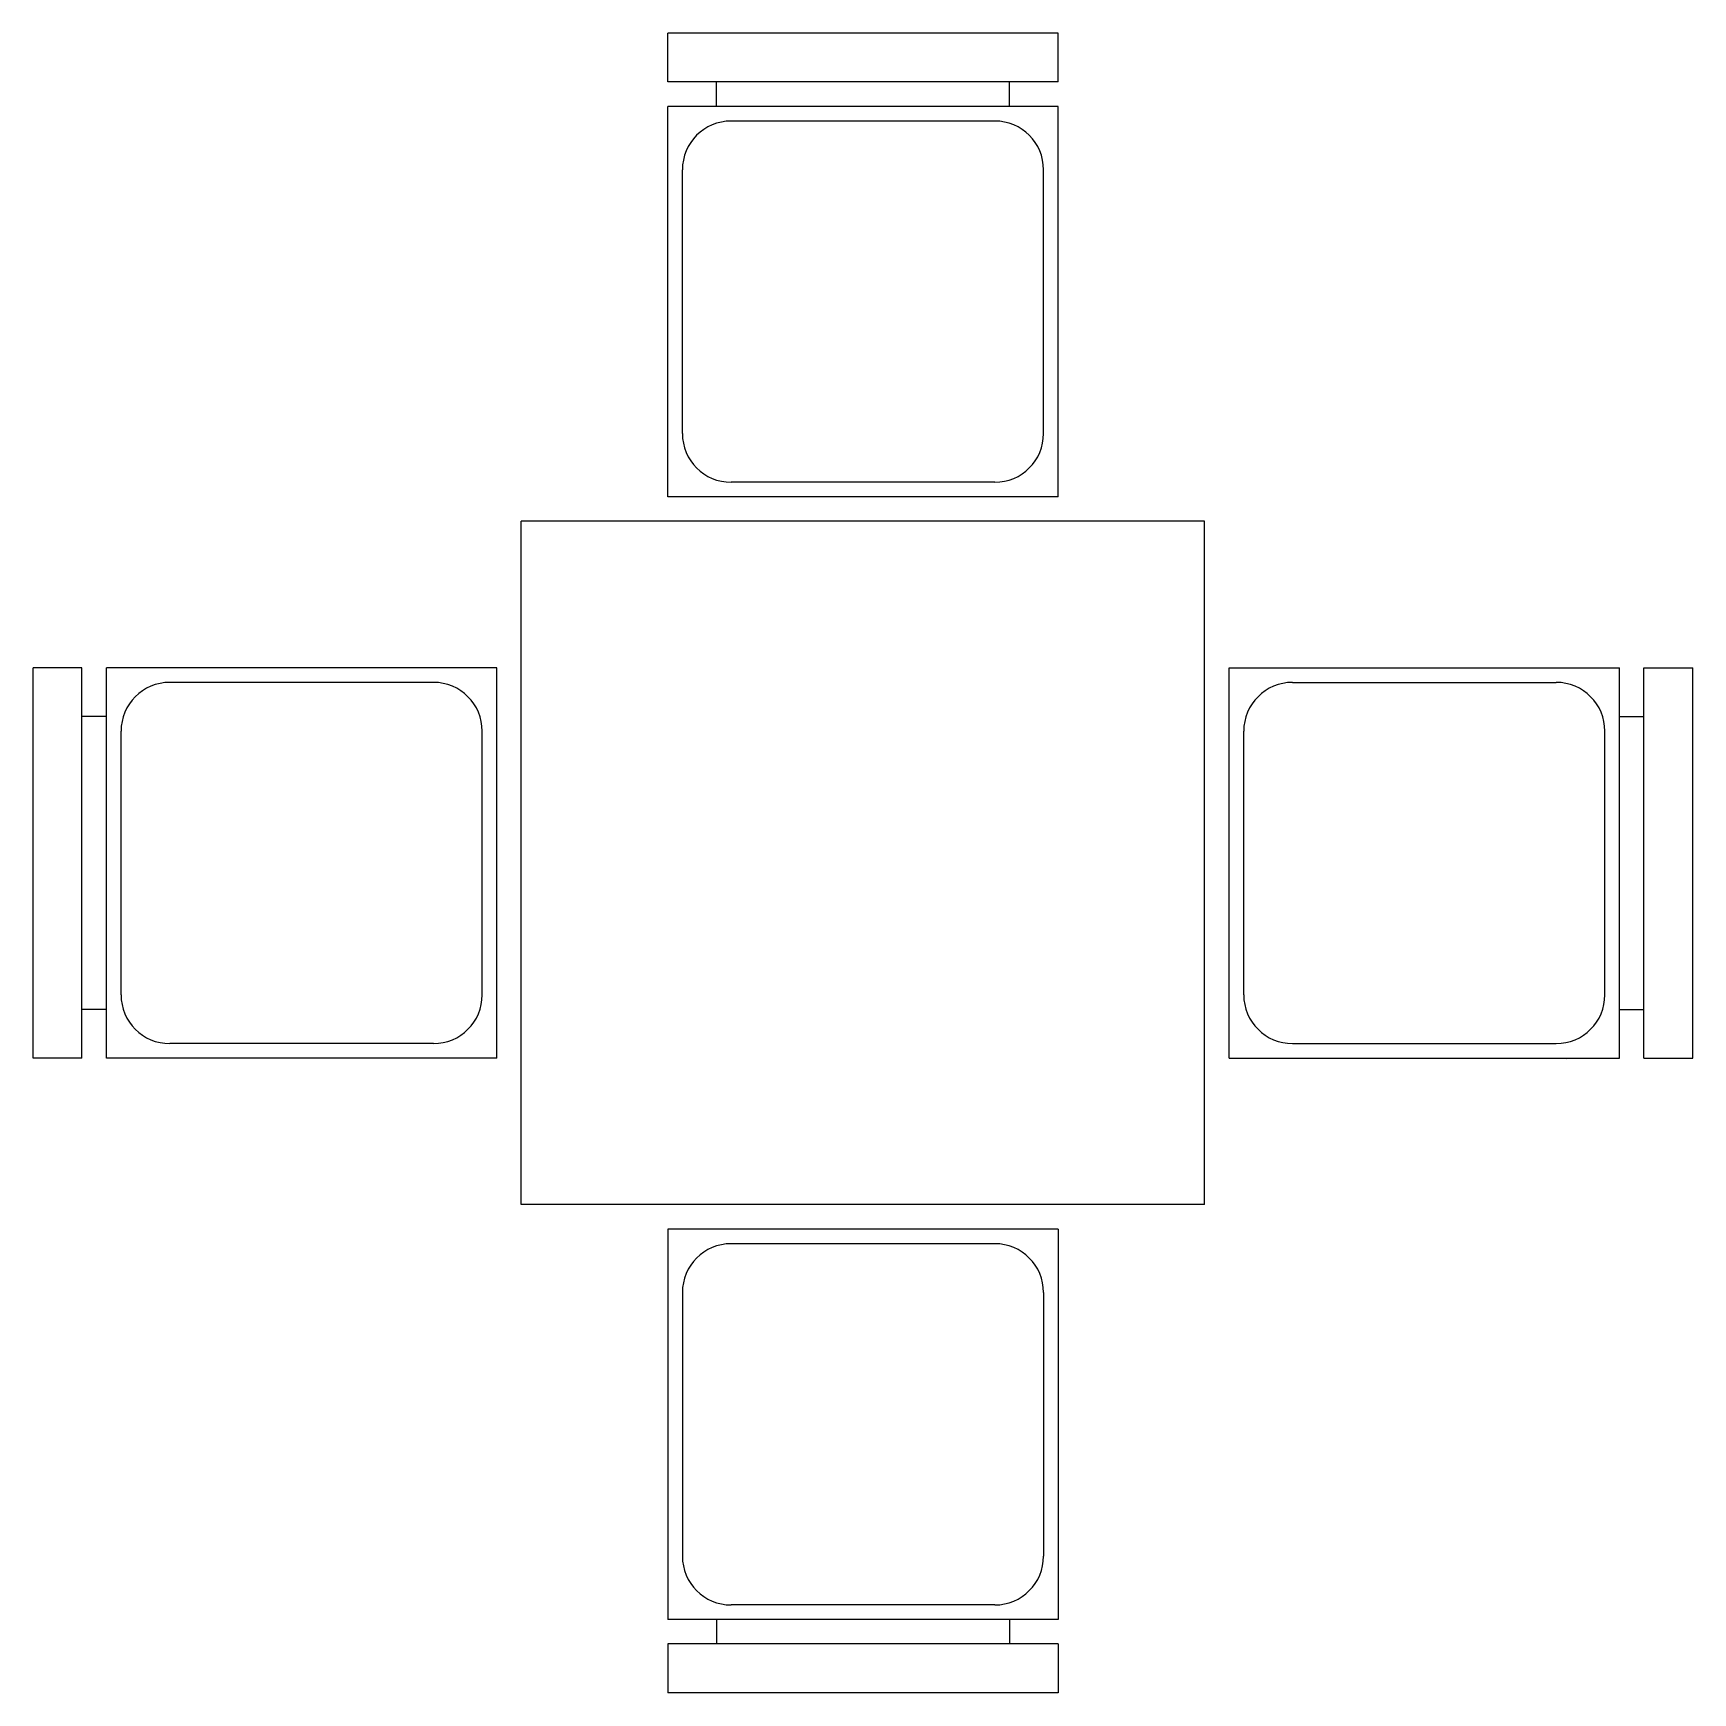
# Model space of a CAD drawing. Extents: x 266.78 to 268.48, y 175.36 to 177.06.
import ezdxf

# ---------------------------------------------------------------- set-up
doc = ezdxf.new("R2010")
doc.units = 0
doc.layers.get('0').update_dxf_attribs({"linetype": 'CONTINUOUS'})

msp = doc.modelspace()

# ---------------------------------------------------------------- linework, layer by layer
at = {"color": 0}
for p, q in [((267.8302, 177.0585), (267.4302, 177.0585)), ((267.4302, 177.0085), (267.4302, 177.0585)), ((267.8302, 177.0085), (267.8302, 177.0585)), ((267.8302, 177.0085), (267.4302, 177.0085)), ((267.4802, 176.9835), (267.4802, 177.0085)), ((267.7802, 176.9835), (267.7802, 177.0085)), ((267.4302, 176.5835), (267.4302, 176.9835)), ((267.8302, 176.9835), (267.4302, 176.9835)), ((267.8302, 176.5835), (267.8302, 176.9835)), ((267.7652, 176.9685), (267.4952, 176.9685)), ((267.4452, 176.6485), (267.4452, 176.9185)), ((267.8152, 176.6485), (267.8152, 176.9185)), ((267.7652, 176.5985), (267.4952, 176.5985)), ((267.8302, 176.5835), (267.4302, 176.5835)), ((267.2802, 175.8585), (267.2802, 176.5585)), ((267.9802, 176.5585), (267.2802, 176.5585)), ((267.9802, 175.8585), (267.9802, 176.5585)), ((266.7802, 176.0085), (266.7802, 176.4085)), ((266.8302, 176.4085), (266.7802, 176.4085)), ((266.8302, 176.0085), (266.8302, 176.4085)), ((266.8552, 176.0085), (266.8552, 176.4085)), ((267.2552, 176.4085), (266.8552, 176.4085)), ((267.1902, 176.3935), (266.9202, 176.3935)), ((267.2552, 176.0085), (267.2552, 176.4085)), ((268.0052, 176.0085), (268.0052, 176.4085)), ((268.0052, 176.4085), (268.4052, 176.4085)), ((268.0702, 176.3935), (268.3402, 176.3935)), ((268.4052, 176.0085), (268.4052, 176.4085)), ((268.4302, 176.0085), (268.4302, 176.4085)), ((268.4302, 176.4085), (268.4802, 176.4085)), ((268.4802, 176.0085), (268.4802, 176.4085)), ((266.8552, 176.3585), (266.8302, 176.3585)), ((268.4052, 176.3585), (268.4302, 176.3585)), ((266.8702, 176.0735), (266.8702, 176.3435)), ((267.2402, 176.0735), (267.2402, 176.3435)), ((268.0202, 176.0735), (268.0202, 176.3435)), ((268.3902, 176.0735), (268.3902, 176.3435)), ((266.8552, 176.0585), (266.8302, 176.0585)), ((268.4052, 176.0585), (268.4302, 176.0585)), ((267.1902, 176.0235), (266.9202, 176.0235)), ((268.0702, 176.0235), (268.3402, 176.0235)), ((266.8302, 176.0085), (266.7802, 176.0085)), ((267.2552, 176.0085), (266.8552, 176.0085)), ((268.0052, 176.0085), (268.4052, 176.0085)), ((268.3508, 176.008), (268.3513, 176.0085)), ((268.4302, 176.0085), (268.4802, 176.0085)), ((267.9802, 175.8585), (267.2802, 175.8585)), ((267.4302, 175.8335), (267.4302, 175.4335)), ((267.8302, 175.8335), (267.4302, 175.8335)), ((267.8302, 175.8335), (267.8302, 175.4335)), ((267.7652, 175.8185), (267.4952, 175.8185)), ((267.4452, 175.7685), (267.4452, 175.4985)), ((267.8152, 175.7685), (267.8152, 175.4985)), ((267.7652, 175.4485), (267.4952, 175.4485)), ((267.8302, 175.4335), (267.4302, 175.4335)), ((267.4802, 175.4335), (267.4802, 175.4085)), ((267.7802, 175.4335), (267.7802, 175.4085)), ((267.8302, 175.4085), (267.4302, 175.4085)), ((267.4302, 175.4085), (267.4302, 175.3585)), ((267.8302, 175.4085), (267.8302, 175.3585)), ((267.8302, 175.3585), (267.4302, 175.3585))]:
    msp.add_line(p, q, dxfattribs=at)
for centre, start, end in [((267.4952, 176.9185), 90, 180), ((267.7652, 176.9185), 360, 90), ((267.4952, 176.6485), 180, 270), ((267.7652, 176.6485), 270, 360), ((266.9202, 176.3435), 90, 180), ((267.1902, 176.3435), 360, 90), ((268.0702, 176.3435), 90, 180), ((268.3402, 176.3435), 360, 90), ((266.9202, 176.0735), 180, 270), ((267.1902, 176.0735), 270, 360), ((268.0702, 176.0735), 180, 270), ((268.3402, 176.0735), 270, 360), ((267.4952, 175.7685), 90, 180), ((267.7652, 175.7685), 360, 90), ((267.4952, 175.4985), 180, 270), ((267.7652, 175.4985), 270, 360)]:
    msp.add_arc(centre, 0.05, start, end, dxfattribs=at)

doc.saveas('drawing.dxf')
